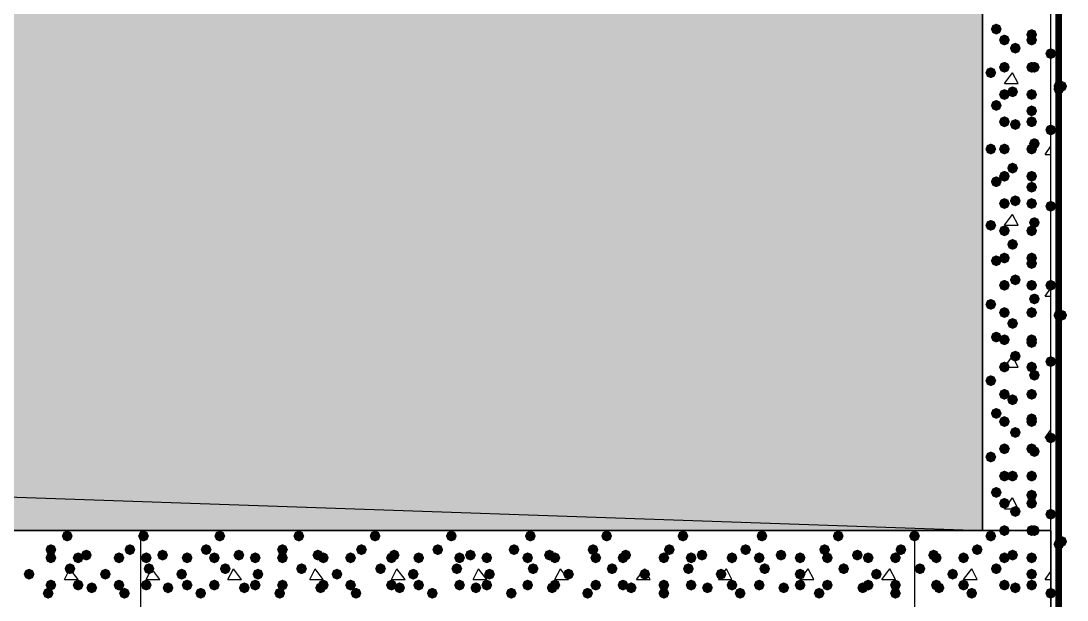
# Model space of a CAD drawing. Header units: millimetres. Extents: x 0 to 420, y 0 to 297.
# Drawn here: x 370.88 to 387.14, y 149.16 to 158.16 of the extents above; entities that cross this region are included whole.
import ezdxf

# ---------------------------------------------------------------- set-up
doc = ezdxf.new("R2010")
doc.units = ezdxf.units.MM
doc.layers.get('0').update_dxf_attribs({"linetype": 'CONTINUOUS'})

msp = doc.modelspace()

# ---------------------------------------------------------------- hatches: boundary and pattern name
at = {"true_color": 0x000007}
h = msp.add_hatch(color=0, dxfattribs=at)
h.paths.add_polyline_path([(387.011333, 228.049667), (386.969, 228.049667), (387.011333, 84.455)], flags=0)
h.paths.add_polyline_path([(386.969, 228.049667), (387.011333, 84.455), (386.969, 84.455)], flags=0)
at = {"true_color": 0x000008}
h = msp.add_hatch(color=0, dxfattribs=at)
h.paths.add_polyline_path([(385.826, 162.263667), (39.708667, 162.263667), (385.826, 150.241)], flags=0)
h.paths.add_polyline_path([(39.708667, 162.263667), (385.826, 150.241), (39.708667, 150.241)], flags=0)
for points in [[(386.122333, 158.030333), (386.097462, 157.970537), (386.037667, 157.945667), (385.977871, 157.970537), (385.953, 158.030333), (385.977871, 158.090129), (386.037667, 158.115), (386.097462, 158.090129)], [(386.672667, 157.945667), (386.647796, 157.885871), (386.588, 157.861), (386.528204, 157.885871), (386.503333, 157.945667), (386.528204, 158.005462), (386.588, 158.030333), (386.647796, 158.005463)], [(386.249333, 157.861), (386.224462, 157.801204), (386.164667, 157.776333), (386.104871, 157.801204), (386.08, 157.861), (386.104871, 157.920796), (386.164667, 157.945667), (386.224462, 157.920796)], [(386.672667, 157.861), (386.647796, 157.801204), (386.588, 157.776333), (386.528204, 157.801204), (386.503333, 157.861), (386.528204, 157.920796), (386.588, 157.945667), (386.647796, 157.920796)], [(386.418667, 157.734), (386.393796, 157.674204), (386.334, 157.649333), (386.274204, 157.674204), (386.249333, 157.734), (386.274204, 157.793796), (386.334, 157.818667), (386.393796, 157.793796)], [(386.969, 157.649333), (386.944129, 157.589538), (386.884333, 157.564667), (386.824537, 157.589538), (386.799667, 157.649333), (386.824537, 157.709129), (386.884333, 157.734), (386.944129, 157.709129)], [(386.249333, 157.437667), (386.224462, 157.377871), (386.164667, 157.353), (386.104871, 157.377871), (386.08, 157.437667), (386.104871, 157.497462), (386.164667, 157.522333), (386.224462, 157.497463)], [(386.672667, 157.437667), (386.647796, 157.377871), (386.588, 157.353), (386.528204, 157.377871), (386.503333, 157.437667), (386.528204, 157.497462), (386.588, 157.522333), (386.647796, 157.497463)], [(386.715, 157.437667), (386.690129, 157.377871), (386.630333, 157.353), (386.570538, 157.377871), (386.545667, 157.437667), (386.570537, 157.497462), (386.630333, 157.522333), (386.690129, 157.497463)], [(386.037667, 157.353), (386.012796, 157.293204), (385.953, 157.268333), (385.893204, 157.293204), (385.868333, 157.353), (385.893204, 157.412796), (385.953, 157.437667), (386.012796, 157.412796)], [(386.249333, 157.014333), (386.224462, 156.954537), (386.164667, 156.929667), (386.104871, 156.954537), (386.08, 157.014333), (386.104871, 157.074129), (386.164667, 157.099), (386.224462, 157.074129)], [(386.376333, 157.056667), (386.351462, 156.996871), (386.291667, 156.972), (386.231871, 156.996871), (386.207, 157.056667), (386.231871, 157.116462), (386.291667, 157.141333), (386.351462, 157.116463)], [(386.672667, 157.014333), (386.647796, 156.954537), (386.588, 156.929667), (386.528204, 156.954537), (386.503333, 157.014333), (386.528204, 157.074129), (386.588, 157.099), (386.647796, 157.074129)], [(386.122333, 156.845), (386.097462, 156.785204), (386.037667, 156.760333), (385.977871, 156.785204), (385.953, 156.845), (385.977871, 156.904796), (386.037667, 156.929667), (386.097462, 156.904796)], [(386.672667, 156.760333), (386.647796, 156.700537), (386.588, 156.675667), (386.528204, 156.700537), (386.503333, 156.760333), (386.528204, 156.820129), (386.588, 156.845), (386.647796, 156.820129)], [(386.249333, 156.591), (386.224462, 156.531204), (386.164667, 156.506333), (386.104871, 156.531204), (386.08, 156.591), (386.104871, 156.650796), (386.164667, 156.675667), (386.224462, 156.650796)], [(386.418667, 156.548667), (386.393796, 156.488871), (386.334, 156.464), (386.274204, 156.488871), (386.249333, 156.548667), (386.274204, 156.608462), (386.334, 156.633333), (386.393796, 156.608463)], [(386.672667, 156.591), (386.647796, 156.531204), (386.588, 156.506333), (386.528204, 156.531204), (386.503333, 156.591), (386.528204, 156.650796), (386.588, 156.675667), (386.647796, 156.650796)], [(386.969, 156.464), (386.944129, 156.404204), (386.884333, 156.379333), (386.824537, 156.404204), (386.799667, 156.464), (386.824537, 156.523796), (386.884333, 156.548667), (386.944129, 156.523796)], [(386.037667, 156.167667), (386.012796, 156.107871), (385.953, 156.083), (385.893204, 156.107871), (385.868333, 156.167667), (385.893204, 156.227462), (385.953, 156.252333), (386.012796, 156.227463)], [(386.249333, 156.167667), (386.224462, 156.107871), (386.164667, 156.083), (386.104871, 156.107871), (386.08, 156.167667), (386.104871, 156.227462), (386.164667, 156.252333), (386.224462, 156.227463)], [(386.672667, 156.167667), (386.647796, 156.107871), (386.588, 156.083), (386.528204, 156.107871), (386.503333, 156.167667), (386.528204, 156.227462), (386.588, 156.252333), (386.647796, 156.227463)], [(386.715, 156.252333), (386.690129, 156.192537), (386.630333, 156.167667), (386.570538, 156.192537), (386.545667, 156.252333), (386.570537, 156.312129), (386.630333, 156.337), (386.690129, 156.312129)], [(386.376333, 155.871333), (386.351462, 155.811537), (386.291667, 155.786667), (386.231871, 155.811537), (386.207, 155.871333), (386.231871, 155.931129), (386.291667, 155.956), (386.351462, 155.931129)], [(386.122333, 155.659667), (386.097462, 155.599871), (386.037667, 155.575), (385.977871, 155.599871), (385.953, 155.659667), (385.977871, 155.719462), (386.037667, 155.744333), (386.097462, 155.719463)], [(386.249333, 155.744333), (386.224462, 155.684537), (386.164667, 155.659667), (386.104871, 155.684537), (386.08, 155.744333), (386.104871, 155.804129), (386.164667, 155.829), (386.224462, 155.804129)], [(386.672667, 155.744333), (386.647796, 155.684537), (386.588, 155.659667), (386.528204, 155.684537), (386.503333, 155.744333), (386.528204, 155.804129), (386.588, 155.829), (386.647796, 155.804129)], [(386.672667, 155.575), (386.647796, 155.515204), (386.588, 155.490333), (386.528204, 155.515204), (386.503333, 155.575), (386.528204, 155.634796), (386.588, 155.659667), (386.647796, 155.634796)], [(386.418667, 155.363333), (386.393796, 155.303537), (386.334, 155.278667), (386.274204, 155.303537), (386.249333, 155.363333), (386.274204, 155.423129), (386.334, 155.448), (386.393796, 155.423129)], [(386.249333, 155.321), (386.224462, 155.261204), (386.164667, 155.236333), (386.104871, 155.261204), (386.08, 155.321), (386.104871, 155.380796), (386.164667, 155.405667), (386.224462, 155.380796)], [(386.672667, 155.321), (386.647796, 155.261204), (386.588, 155.236333), (386.528204, 155.261204), (386.503333, 155.321), (386.528204, 155.380796), (386.588, 155.405667), (386.647796, 155.380796)], [(386.969, 155.278667), (386.944129, 155.218871), (386.884333, 155.194), (386.824537, 155.218871), (386.799667, 155.278667), (386.824537, 155.338462), (386.884333, 155.363333), (386.944129, 155.338463)], [(386.715, 155.024667), (386.690129, 154.964871), (386.630333, 154.94), (386.570538, 154.964871), (386.545667, 155.024667), (386.570537, 155.084462), (386.630333, 155.109333), (386.690129, 155.084463)], [(386.037667, 154.982333), (386.012796, 154.922537), (385.953, 154.897667), (385.893204, 154.922537), (385.868333, 154.982333), (385.893204, 155.042129), (385.953, 155.067), (386.012796, 155.042129)], [(386.249333, 154.897667), (386.224462, 154.837871), (386.164667, 154.813), (386.104871, 154.837871), (386.08, 154.897667), (386.104871, 154.957462), (386.164667, 154.982333), (386.224462, 154.957463)], [(386.672667, 154.897667), (386.647796, 154.837871), (386.588, 154.813), (386.528204, 154.837871), (386.503333, 154.897667), (386.528204, 154.957462), (386.588, 154.982333), (386.647796, 154.957463)], [(386.376333, 154.686), (386.351462, 154.626204), (386.291667, 154.601333), (386.231871, 154.626204), (386.207, 154.686), (386.231871, 154.745796), (386.291667, 154.770667), (386.351462, 154.745796)], [(386.122333, 154.432), (386.097462, 154.372204), (386.037667, 154.347333), (385.977871, 154.372204), (385.953, 154.432), (385.977871, 154.491796), (386.037667, 154.516667), (386.097462, 154.491796)], [(386.249333, 154.474333), (386.224462, 154.414537), (386.164667, 154.389667), (386.104871, 154.414537), (386.08, 154.474333), (386.104871, 154.534129), (386.164667, 154.559), (386.224462, 154.534129)], [(386.672667, 154.474333), (386.647796, 154.414537), (386.588, 154.389667), (386.528204, 154.414537), (386.503333, 154.474333), (386.528204, 154.534129), (386.588, 154.559), (386.647796, 154.534129)], [(386.672667, 154.389667), (386.647796, 154.329871), (386.588, 154.305), (386.528204, 154.329871), (386.503333, 154.389667), (386.528204, 154.449462), (386.588, 154.474333), (386.647796, 154.449463)], [(386.249333, 154.051), (386.224462, 153.991204), (386.164667, 153.966333), (386.104871, 153.991204), (386.08, 154.051), (386.104871, 154.110796), (386.164667, 154.135667), (386.224462, 154.110796)], [(386.418667, 154.135667), (386.393796, 154.075871), (386.334, 154.051), (386.274204, 154.075871), (386.249333, 154.135667), (386.274204, 154.195462), (386.334, 154.220333), (386.393796, 154.195463)], [(386.672667, 154.051), (386.647796, 153.991204), (386.588, 153.966333), (386.528204, 153.991204), (386.503333, 154.051), (386.528204, 154.110796), (386.588, 154.135667), (386.647796, 154.110796)], [(386.969, 154.051), (386.944129, 153.991204), (386.884333, 153.966333), (386.824537, 153.991204), (386.799667, 154.051), (386.824537, 154.110796), (386.884333, 154.135667), (386.944129, 154.110796)], [(386.037667, 153.754667), (386.012796, 153.694871), (385.953, 153.67), (385.893204, 153.694871), (385.868333, 153.754667), (385.893204, 153.814462), (385.953, 153.839333), (386.012796, 153.814463)], [(386.715, 153.839333), (386.690129, 153.779538), (386.630333, 153.754667), (386.570538, 153.779538), (386.545667, 153.839333), (386.570537, 153.899129), (386.630333, 153.924), (386.690129, 153.899129)], [(386.249333, 153.627667), (386.224462, 153.567871), (386.164667, 153.543), (386.104871, 153.567871), (386.08, 153.627667), (386.104871, 153.687462), (386.164667, 153.712333), (386.224462, 153.687463)], [(386.672667, 153.627667), (386.647796, 153.567871), (386.588, 153.543), (386.528204, 153.567871), (386.503333, 153.627667), (386.528204, 153.687462), (386.588, 153.712333), (386.647796, 153.687463)], [(386.376333, 153.458333), (386.351462, 153.398537), (386.291667, 153.373667), (386.231871, 153.398537), (386.207, 153.458333), (386.231871, 153.518129), (386.291667, 153.543), (386.351462, 153.518129)], [(386.122333, 153.246667), (386.097462, 153.186871), (386.037667, 153.162), (385.977871, 153.186871), (385.953, 153.246667), (385.977871, 153.306462), (386.037667, 153.331333), (386.097462, 153.306463)], [(386.249333, 153.204333), (386.224462, 153.144537), (386.164667, 153.119667), (386.104871, 153.144537), (386.08, 153.204333), (386.104871, 153.264129), (386.164667, 153.289), (386.224462, 153.264129)], [(386.672667, 153.204333), (386.647796, 153.144537), (386.588, 153.119667), (386.528204, 153.144537), (386.503333, 153.204333), (386.528204, 153.264129), (386.588, 153.289), (386.647796, 153.264129)], [(386.672667, 153.162), (386.647796, 153.102204), (386.588, 153.077333), (386.528204, 153.102204), (386.503333, 153.162), (386.528204, 153.221796), (386.588, 153.246667), (386.647796, 153.221796)], [(386.418667, 152.950333), (386.393796, 152.890537), (386.334, 152.865667), (386.274204, 152.890537), (386.249333, 152.950333), (386.274204, 153.010129), (386.334, 153.035), (386.393796, 153.010129)], [(386.249333, 152.781), (386.224462, 152.721204), (386.164667, 152.696333), (386.104871, 152.721204), (386.08, 152.781), (386.104871, 152.840796), (386.164667, 152.865667), (386.224462, 152.840796)], [(386.672667, 152.781), (386.647796, 152.721204), (386.588, 152.696333), (386.528204, 152.721204), (386.503333, 152.781), (386.528204, 152.840796), (386.588, 152.865667), (386.647796, 152.840796)], [(386.969, 152.865667), (386.944129, 152.805871), (386.884333, 152.781), (386.824537, 152.805871), (386.799667, 152.865667), (386.824537, 152.925462), (386.884333, 152.950333), (386.944129, 152.925463)], [(386.037667, 152.569333), (386.012796, 152.509537), (385.953, 152.484667), (385.893204, 152.509537), (385.868333, 152.569333), (385.893204, 152.629129), (385.953, 152.654), (386.012796, 152.629129)], [(386.715, 152.654), (386.690129, 152.594204), (386.630333, 152.569333), (386.570538, 152.594204), (386.545667, 152.654), (386.570537, 152.713796), (386.630333, 152.738667), (386.690129, 152.713796)], [(386.249333, 152.357667), (386.224462, 152.297871), (386.164667, 152.273), (386.104871, 152.297871), (386.08, 152.357667), (386.104871, 152.417462), (386.164667, 152.442333), (386.224462, 152.417463)], [(386.376333, 152.273), (386.351462, 152.213204), (386.291667, 152.188333), (386.231871, 152.213204), (386.207, 152.273), (386.231871, 152.332796), (386.291667, 152.357667), (386.351462, 152.332796)], [(386.672667, 152.357667), (386.647796, 152.297871), (386.588, 152.273), (386.528204, 152.297871), (386.503333, 152.357667), (386.528204, 152.417462), (386.588, 152.442333), (386.647796, 152.417463)], [(386.122333, 152.061333), (386.097462, 152.001537), (386.037667, 151.976667), (385.977871, 152.001537), (385.953, 152.061333), (385.977871, 152.121129), (386.037667, 152.146), (386.097462, 152.121129)], [(386.249333, 151.934333), (386.224462, 151.874537), (386.164667, 151.849667), (386.104871, 151.874537), (386.08, 151.934333), (386.104871, 151.994129), (386.164667, 152.019), (386.224462, 151.994129)], [(386.672667, 151.976667), (386.647796, 151.916871), (386.588, 151.892), (386.528204, 151.916871), (386.503333, 151.976667), (386.528204, 152.036462), (386.588, 152.061333), (386.647796, 152.036463)], [(386.672667, 151.934333), (386.647796, 151.874537), (386.588, 151.849667), (386.528204, 151.874537), (386.503333, 151.934333), (386.528204, 151.994129), (386.588, 152.019), (386.647796, 151.994129)], [(386.418667, 151.765), (386.393796, 151.705204), (386.334, 151.680333), (386.274204, 151.705204), (386.249333, 151.765), (386.274204, 151.824796), (386.334, 151.849667), (386.393796, 151.824796)], [(386.969, 151.680333), (386.944129, 151.620537), (386.884333, 151.595667), (386.824537, 151.620537), (386.799667, 151.680333), (386.824537, 151.740129), (386.884333, 151.765), (386.944129, 151.740129)], [(386.249333, 151.511), (386.224462, 151.451204), (386.164667, 151.426333), (386.104871, 151.451204), (386.08, 151.511), (386.104871, 151.570796), (386.164667, 151.595667), (386.224462, 151.570796)], [(386.672667, 151.511), (386.647796, 151.451204), (386.588, 151.426333), (386.528204, 151.451204), (386.503333, 151.511), (386.528204, 151.570796), (386.588, 151.595667), (386.647796, 151.570796)], [(386.715, 151.468667), (386.690129, 151.408871), (386.630333, 151.384), (386.570538, 151.408871), (386.545667, 151.468667), (386.570537, 151.528462), (386.630333, 151.553333), (386.690129, 151.528463)], [(386.037667, 151.384), (386.012796, 151.324204), (385.953, 151.299333), (385.893204, 151.324204), (385.868333, 151.384), (385.893204, 151.443796), (385.953, 151.468667), (386.012796, 151.443796)], [(386.249333, 151.087667), (386.224462, 151.027871), (386.164667, 151.003), (386.104871, 151.027871), (386.08, 151.087667), (386.104871, 151.147462), (386.164667, 151.172333), (386.224462, 151.147463)], [(386.376333, 151.087667), (386.351462, 151.027871), (386.291667, 151.003), (386.231871, 151.027871), (386.207, 151.087667), (386.231871, 151.147462), (386.291667, 151.172333), (386.351462, 151.147463)], [(386.672667, 151.087667), (386.647796, 151.027871), (386.588, 151.003), (386.528204, 151.027871), (386.503333, 151.087667), (386.528204, 151.147462), (386.588, 151.172333), (386.647796, 151.147463)], [(386.122333, 150.833667), (386.097462, 150.773871), (386.037667, 150.749), (385.977871, 150.773871), (385.953, 150.833667), (385.977871, 150.893462), (386.037667, 150.918333), (386.097462, 150.893463)], [(386.672667, 150.791333), (386.647796, 150.731537), (386.588, 150.706667), (386.528204, 150.731537), (386.503333, 150.791333), (386.528204, 150.851129), (386.588, 150.876), (386.647796, 150.851129)], [(386.249333, 150.664333), (386.224462, 150.604537), (386.164667, 150.579667), (386.104871, 150.604537), (386.08, 150.664333), (386.104871, 150.724129), (386.164667, 150.749), (386.224462, 150.724129)], [(386.672667, 150.664333), (386.647796, 150.604537), (386.588, 150.579667), (386.528204, 150.604537), (386.503333, 150.664333), (386.528204, 150.724129), (386.588, 150.749), (386.647796, 150.724129)], [(386.418667, 150.537333), (386.393796, 150.477537), (386.334, 150.452667), (386.274204, 150.477537), (386.249333, 150.537333), (386.274204, 150.597129), (386.334, 150.622), (386.393796, 150.597129)], [(386.969, 150.495), (386.944129, 150.435204), (386.884333, 150.410333), (386.824537, 150.435204), (386.799667, 150.495), (386.824537, 150.554796), (386.884333, 150.579667), (386.944129, 150.554796)], [(372.872, 150.156333), (372.847129, 150.096537), (372.787333, 150.071667), (372.727538, 150.096537), (372.702667, 150.156333), (372.727537, 150.216129), (372.787333, 150.241), (372.847129, 150.216129)], [(374.057333, 150.156333), (374.032462, 150.096537), (373.972667, 150.071667), (373.912871, 150.096537), (373.888, 150.156333), (373.912871, 150.216129), (373.972667, 150.241), (374.032462, 150.216129)], [(375.285, 150.156333), (375.260129, 150.096537), (375.200333, 150.071667), (375.140538, 150.096537), (375.115667, 150.156333), (375.140537, 150.216129), (375.200333, 150.241), (375.260129, 150.216129)], [(376.470333, 150.156333), (376.445462, 150.096537), (376.385667, 150.071667), (376.325871, 150.096537), (376.301, 150.156333), (376.325871, 150.216129), (376.385667, 150.241), (376.445462, 150.216129)], [(377.655667, 150.156333), (377.630796, 150.096537), (377.571, 150.071667), (377.511204, 150.096537), (377.486333, 150.156333), (377.511204, 150.216129), (377.571, 150.241), (377.630796, 150.216129)], [(378.883333, 150.156333), (378.858462, 150.096537), (378.798667, 150.071667), (378.738871, 150.096537), (378.714, 150.156333), (378.738871, 150.216129), (378.798667, 150.241), (378.858462, 150.216129)], [(380.068667, 150.156333), (380.043796, 150.096537), (379.984, 150.071667), (379.924204, 150.096537), (379.899333, 150.156333), (379.924204, 150.216129), (379.984, 150.241), (380.043796, 150.216129)], [(381.254, 150.156333), (381.229129, 150.096537), (381.169333, 150.071667), (381.109537, 150.096537), (381.084667, 150.156333), (381.109537, 150.216129), (381.169333, 150.241), (381.229129, 150.216129)], [(382.481667, 150.156333), (382.456796, 150.096537), (382.397, 150.071667), (382.337204, 150.096537), (382.312333, 150.156333), (382.337204, 150.216129), (382.397, 150.241), (382.456796, 150.216129)], [(383.667, 150.156333), (383.642129, 150.096537), (383.582333, 150.071667), (383.522538, 150.096537), (383.497667, 150.156333), (383.522537, 150.216129), (383.582333, 150.241), (383.642129, 150.216129)], [(386.249333, 150.241), (386.224462, 150.181204), (386.164667, 150.156333), (386.104871, 150.181204), (386.08, 150.241), (386.104871, 150.300796), (386.164667, 150.325667), (386.224462, 150.300796)], [(386.672667, 150.241), (386.647796, 150.181204), (386.588, 150.156333), (386.528204, 150.181204), (386.503333, 150.241), (386.528204, 150.300796), (386.588, 150.325667), (386.647796, 150.300796)], [(386.715, 150.241), (386.690129, 150.181204), (386.630333, 150.156333), (386.570538, 150.181204), (386.545667, 150.241), (386.570537, 150.300796), (386.630333, 150.325667), (386.690129, 150.300796)], [(372.914333, 149.817667), (372.889462, 149.757871), (372.829667, 149.733), (372.769871, 149.757871), (372.745, 149.817667), (372.769871, 149.877462), (372.829667, 149.902333), (372.889462, 149.877463)], [(373.168333, 149.86), (373.143462, 149.800204), (373.083667, 149.775333), (373.023871, 149.800204), (372.999, 149.86), (373.023871, 149.919796), (373.083667, 149.944667), (373.143462, 149.919796)], [(373.549333, 149.817667), (373.524462, 149.757871), (373.464667, 149.733), (373.404871, 149.757871), (373.38, 149.817667), (373.404871, 149.877462), (373.464667, 149.902333), (373.524462, 149.877463)], [(373.845667, 149.944667), (373.820796, 149.884871), (373.761, 149.86), (373.701204, 149.884871), (373.676333, 149.944667), (373.701204, 150.004462), (373.761, 150.029333), (373.820796, 150.004463)], [(373.972667, 149.817667), (373.947796, 149.757871), (373.888, 149.733), (373.828204, 149.757871), (373.803333, 149.817667), (373.828204, 149.877462), (373.888, 149.902333), (373.947796, 149.877463)], [(374.353667, 149.86), (374.328796, 149.800204), (374.269, 149.775333), (374.209204, 149.800204), (374.184333, 149.86), (374.209204, 149.919796), (374.269, 149.944667), (374.328796, 149.919796)], [(374.607667, 149.817667), (374.582796, 149.757871), (374.523, 149.733), (374.463204, 149.757871), (374.438333, 149.817667), (374.463204, 149.877462), (374.523, 149.902333), (374.582796, 149.877463)], [(375.031, 149.944667), (375.006129, 149.884871), (374.946333, 149.86), (374.886537, 149.884871), (374.861667, 149.944667), (374.886537, 150.004462), (374.946333, 150.029333), (375.006129, 150.004463)], [(375.031, 149.817667), (375.006129, 149.757871), (374.946333, 149.733), (374.886537, 149.757871), (374.861667, 149.817667), (374.886537, 149.877462), (374.946333, 149.902333), (375.006129, 149.877463)], [(375.581333, 149.86), (375.556462, 149.800204), (375.496667, 149.775333), (375.436871, 149.800204), (375.412, 149.86), (375.436871, 149.919796), (375.496667, 149.944667), (375.556462, 149.919796)], [(375.666, 149.817667), (375.641129, 149.757871), (375.581333, 149.733), (375.521538, 149.757871), (375.496667, 149.817667), (375.521537, 149.877462), (375.581333, 149.902333), (375.641129, 149.877463)], [(376.089333, 149.817667), (376.064462, 149.757871), (376.004667, 149.733), (375.944871, 149.757871), (375.92, 149.817667), (375.944871, 149.877462), (376.004667, 149.902333), (376.064462, 149.877463)], [(376.258667, 149.944667), (376.233796, 149.884871), (376.174, 149.86), (376.114204, 149.884871), (376.089333, 149.944667), (376.114204, 150.004462), (376.174, 150.029333), (376.233796, 150.004463)], [(376.724333, 149.817667), (376.699462, 149.757871), (376.639667, 149.733), (376.579871, 149.757871), (376.555, 149.817667), (376.579871, 149.877462), (376.639667, 149.902333), (376.699462, 149.877463)], [(376.766667, 149.86), (376.741796, 149.800204), (376.682, 149.775333), (376.622204, 149.800204), (376.597333, 149.86), (376.622204, 149.919796), (376.682, 149.944667), (376.741796, 149.919796)], [(377.147667, 149.817667), (377.122796, 149.757871), (377.063, 149.733), (377.003204, 149.757871), (376.978333, 149.817667), (377.003204, 149.877462), (377.063, 149.902333), (377.122796, 149.877463)], [(377.444, 149.944667), (377.419129, 149.884871), (377.359333, 149.86), (377.299537, 149.884871), (377.274667, 149.944667), (377.299537, 150.004462), (377.359333, 150.029333), (377.419129, 150.004463)], [(377.782667, 149.817667), (377.757796, 149.757871), (377.698, 149.733), (377.638204, 149.757871), (377.613333, 149.817667), (377.638204, 149.877462), (377.698, 149.902333), (377.757796, 149.877463)], [(377.952, 149.86), (377.927129, 149.800204), (377.867333, 149.775333), (377.807538, 149.800204), (377.782667, 149.86), (377.807537, 149.919796), (377.867333, 149.944667), (377.927129, 149.919796)], [(378.206, 149.817667), (378.181129, 149.757871), (378.121333, 149.733), (378.061537, 149.757871), (378.036667, 149.817667), (378.061537, 149.877462), (378.121333, 149.902333), (378.181129, 149.877463)], [(378.629333, 149.944667), (378.604462, 149.884871), (378.544667, 149.86), (378.484871, 149.884871), (378.46, 149.944667), (378.484871, 150.004462), (378.544667, 150.029333), (378.604462, 150.004463)], [(378.841, 149.817667), (378.816129, 149.757871), (378.756333, 149.733), (378.696537, 149.757871), (378.671667, 149.817667), (378.696537, 149.877462), (378.756333, 149.902333), (378.816129, 149.877463)], [(379.179667, 149.86), (379.154796, 149.800204), (379.095, 149.775333), (379.035204, 149.800204), (379.010333, 149.86), (379.035204, 149.919796), (379.095, 149.944667), (379.154796, 149.919796)], [(379.264333, 149.817667), (379.239462, 149.757871), (379.179667, 149.733), (379.119871, 149.757871), (379.095, 149.817667), (379.119871, 149.877462), (379.179667, 149.902333), (379.239462, 149.877463)], [(379.857, 149.944667), (379.832129, 149.884871), (379.772333, 149.86), (379.712538, 149.884871), (379.687667, 149.944667), (379.712537, 150.004462), (379.772333, 150.029333), (379.832129, 150.004463)], [(379.899333, 149.817667), (379.874462, 149.757871), (379.814667, 149.733), (379.754871, 149.757871), (379.73, 149.817667), (379.754871, 149.877462), (379.814667, 149.902333), (379.874462, 149.877463)], [(380.322667, 149.817667), (380.297796, 149.757871), (380.238, 149.733), (380.178204, 149.757871), (380.153333, 149.817667), (380.178204, 149.877462), (380.238, 149.902333), (380.297796, 149.877463)], [(380.365, 149.86), (380.340129, 149.800204), (380.280333, 149.775333), (380.220537, 149.800204), (380.195667, 149.86), (380.220537, 149.919796), (380.280333, 149.944667), (380.340129, 149.919796)], [(380.957667, 149.817667), (380.932796, 149.757871), (380.873, 149.733), (380.813204, 149.757871), (380.788333, 149.817667), (380.813204, 149.877462), (380.873, 149.902333), (380.932796, 149.877463)], [(381.042333, 149.944667), (381.017462, 149.884871), (380.957667, 149.86), (380.897871, 149.884871), (380.873, 149.944667), (380.897871, 150.004462), (380.957667, 150.029333), (381.017462, 150.004463)], [(381.381, 149.817667), (381.356129, 149.757871), (381.296333, 149.733), (381.236537, 149.757871), (381.211667, 149.817667), (381.236537, 149.877462), (381.296333, 149.902333), (381.356129, 149.877463)], [(381.550333, 149.86), (381.525463, 149.800204), (381.465667, 149.775333), (381.405871, 149.800204), (381.381, 149.86), (381.405871, 149.919796), (381.465667, 149.944667), (381.525462, 149.919796)], [(382.016, 149.817667), (381.991129, 149.757871), (381.931333, 149.733), (381.871537, 149.757871), (381.846667, 149.817667), (381.871537, 149.877462), (381.931333, 149.902333), (381.991129, 149.877463)], [(382.227667, 149.944667), (382.202796, 149.884871), (382.143, 149.86), (382.083204, 149.884871), (382.058333, 149.944667), (382.083204, 150.004462), (382.143, 150.029333), (382.202796, 150.004463)], [(382.439333, 149.817667), (382.414462, 149.757871), (382.354667, 149.733), (382.294871, 149.757871), (382.27, 149.817667), (382.294871, 149.877462), (382.354667, 149.902333), (382.414462, 149.877463)], [(382.778, 149.86), (382.753129, 149.800204), (382.693333, 149.775333), (382.633537, 149.800204), (382.608667, 149.86), (382.633537, 149.919796), (382.693333, 149.944667), (382.753129, 149.919796)], [(383.074333, 149.817667), (383.049462, 149.757871), (382.989667, 149.733), (382.929871, 149.757871), (382.905, 149.817667), (382.929871, 149.877462), (382.989667, 149.902333), (383.049462, 149.877463)], [(383.455333, 149.944667), (383.430462, 149.884871), (383.370667, 149.86), (383.310871, 149.884871), (383.286, 149.944667), (383.310871, 150.004462), (383.370667, 150.029333), (383.430462, 150.004463)], [(383.497667, 149.817667), (383.472796, 149.757871), (383.413, 149.733), (383.353204, 149.757871), (383.328333, 149.817667), (383.353204, 149.877462), (383.413, 149.902333), (383.472796, 149.877463)], [(383.963333, 149.86), (383.938463, 149.800204), (383.878667, 149.775333), (383.818871, 149.800204), (383.794, 149.86), (383.818871, 149.919796), (383.878667, 149.944667), (383.938462, 149.919796)], [(384.132667, 149.817667), (384.107796, 149.757871), (384.048, 149.733), (383.988204, 149.757871), (383.963333, 149.817667), (383.988204, 149.877462), (384.048, 149.902333), (384.107796, 149.877463)], [(384.556, 149.817667), (384.531129, 149.757871), (384.471333, 149.733), (384.411538, 149.757871), (384.386667, 149.817667), (384.411537, 149.877462), (384.471333, 149.902333), (384.531129, 149.877463)], [(384.640667, 149.944667), (384.615796, 149.884871), (384.556, 149.86), (384.496204, 149.884871), (384.471333, 149.944667), (384.496204, 150.004462), (384.556, 150.029333), (384.615796, 150.004463)], [(372.956667, 149.648333), (372.931796, 149.588537), (372.872, 149.563667), (372.812204, 149.588537), (372.787333, 149.648333), (372.812204, 149.708129), (372.872, 149.733), (372.931796, 149.708129)], [(374.142, 149.648333), (374.117129, 149.588537), (374.057333, 149.563667), (373.997538, 149.588537), (373.972667, 149.648333), (373.997537, 149.708129), (374.057333, 149.733), (374.117129, 149.708129)], [(375.327333, 149.648333), (375.302462, 149.588537), (375.242667, 149.563667), (375.182871, 149.588537), (375.158, 149.648333), (375.182871, 149.708129), (375.242667, 149.733), (375.302462, 149.708129)], [(376.555, 149.648333), (376.530129, 149.588537), (376.470333, 149.563667), (376.410538, 149.588537), (376.385667, 149.648333), (376.410537, 149.708129), (376.470333, 149.733), (376.530129, 149.708129)], [(377.740333, 149.648333), (377.715463, 149.588537), (377.655667, 149.563667), (377.595871, 149.588537), (377.571, 149.648333), (377.595871, 149.708129), (377.655667, 149.733), (377.715462, 149.708129)], [(378.925667, 149.648333), (378.900796, 149.588537), (378.841, 149.563667), (378.781204, 149.588537), (378.756333, 149.648333), (378.781204, 149.708129), (378.841, 149.733), (378.900796, 149.708129)], [(380.153333, 149.648333), (380.128462, 149.588537), (380.068667, 149.563667), (380.008871, 149.588537), (379.984, 149.648333), (380.008871, 149.708129), (380.068667, 149.733), (380.128462, 149.708129)], [(381.338667, 149.648333), (381.313796, 149.588537), (381.254, 149.563667), (381.194204, 149.588537), (381.169333, 149.648333), (381.194204, 149.708129), (381.254, 149.733), (381.313796, 149.708129)], [(382.524, 149.648333), (382.499129, 149.588537), (382.439333, 149.563667), (382.379537, 149.588537), (382.354667, 149.648333), (382.379537, 149.708129), (382.439333, 149.733), (382.499129, 149.708129)], [(383.751667, 149.648333), (383.726796, 149.588537), (383.667, 149.563667), (383.607204, 149.588537), (383.582333, 149.648333), (383.607204, 149.708129), (383.667, 149.733), (383.726796, 149.708129)], [(373.464667, 149.563667), (373.439796, 149.503871), (373.38, 149.479), (373.320204, 149.503871), (373.295333, 149.563667), (373.320204, 149.623462), (373.38, 149.648333), (373.439796, 149.623463)], [(374.65, 149.563667), (374.625129, 149.503871), (374.565333, 149.479), (374.505538, 149.503871), (374.480667, 149.563667), (374.505537, 149.623462), (374.565333, 149.648333), (374.625129, 149.623463)], [(375.877667, 149.563667), (375.852796, 149.503871), (375.793, 149.479), (375.733204, 149.503871), (375.708333, 149.563667), (375.733204, 149.623462), (375.793, 149.648333), (375.852796, 149.623463)], [(377.063, 149.563667), (377.038129, 149.503871), (376.978333, 149.479), (376.918537, 149.503871), (376.893667, 149.563667), (376.918537, 149.623462), (376.978333, 149.648333), (377.038129, 149.623463)], [(378.248333, 149.563667), (378.223462, 149.503871), (378.163667, 149.479), (378.103871, 149.503871), (378.079, 149.563667), (378.103871, 149.623462), (378.163667, 149.648333), (378.223462, 149.623463)], [(379.476, 149.563667), (379.451129, 149.503871), (379.391333, 149.479), (379.331537, 149.503871), (379.306667, 149.563667), (379.331537, 149.623462), (379.391333, 149.648333), (379.451129, 149.623463)], [(380.661333, 149.563667), (380.636462, 149.503871), (380.576667, 149.479), (380.516871, 149.503871), (380.492, 149.563667), (380.516871, 149.623462), (380.576667, 149.648333), (380.636462, 149.623463)], [(381.846667, 149.563667), (381.821796, 149.503871), (381.762, 149.479), (381.702204, 149.503871), (381.677333, 149.563667), (381.702204, 149.623462), (381.762, 149.648333), (381.821796, 149.623463)], [(383.074333, 149.563667), (383.049462, 149.503871), (382.989667, 149.479), (382.929871, 149.503871), (382.905, 149.563667), (382.929871, 149.623462), (382.989667, 149.648333), (383.049462, 149.623463)], [(384.259667, 149.563667), (384.234796, 149.503871), (384.175, 149.479), (384.115204, 149.503871), (384.090333, 149.563667), (384.115204, 149.623462), (384.175, 149.648333), (384.234796, 149.623463)], [(372.914333, 149.394333), (372.889462, 149.334537), (372.829667, 149.309667), (372.769871, 149.334537), (372.745, 149.394333), (372.769871, 149.454129), (372.829667, 149.479), (372.889462, 149.454129)], [(373.253, 149.352), (373.228129, 149.292204), (373.168333, 149.267333), (373.108538, 149.292204), (373.083667, 149.352), (373.108537, 149.411796), (373.168333, 149.436667), (373.228129, 149.411796)], [(373.549333, 149.394333), (373.524462, 149.334537), (373.464667, 149.309667), (373.404871, 149.334537), (373.38, 149.394333), (373.404871, 149.454129), (373.464667, 149.479), (373.524462, 149.454129)], [(373.972667, 149.394333), (373.947796, 149.334537), (373.888, 149.309667), (373.828204, 149.334537), (373.803333, 149.394333), (373.828204, 149.454129), (373.888, 149.479), (373.947796, 149.454129)], [(374.438333, 149.352), (374.413462, 149.292204), (374.353667, 149.267333), (374.293871, 149.292204), (374.269, 149.352), (374.293871, 149.411796), (374.353667, 149.436667), (374.413462, 149.411796)], [(374.607667, 149.394333), (374.582796, 149.334537), (374.523, 149.309667), (374.463204, 149.334537), (374.438333, 149.394333), (374.463204, 149.454129), (374.523, 149.479), (374.582796, 149.454129)], [(375.031, 149.394333), (375.006129, 149.334537), (374.946333, 149.309667), (374.886537, 149.334537), (374.861667, 149.394333), (374.886537, 149.454129), (374.946333, 149.479), (375.006129, 149.454129)], [(375.623667, 149.352), (375.598796, 149.292204), (375.539, 149.267333), (375.479204, 149.292204), (375.454333, 149.352), (375.479204, 149.411796), (375.539, 149.436667), (375.598796, 149.411796)], [(375.666, 149.394333), (375.641129, 149.334537), (375.581333, 149.309667), (375.521538, 149.334537), (375.496667, 149.394333), (375.521537, 149.454129), (375.581333, 149.479), (375.641129, 149.454129)], [(376.089333, 149.394333), (376.064462, 149.334537), (376.004667, 149.309667), (375.944871, 149.334537), (375.92, 149.394333), (375.944871, 149.454129), (376.004667, 149.479), (376.064462, 149.454129)], [(376.724333, 149.394333), (376.699462, 149.334537), (376.639667, 149.309667), (376.579871, 149.334537), (376.555, 149.394333), (376.579871, 149.454129), (376.639667, 149.479), (376.699462, 149.454129)], [(376.851333, 149.352), (376.826462, 149.292204), (376.766667, 149.267333), (376.706871, 149.292204), (376.682, 149.352), (376.706871, 149.411796), (376.766667, 149.436667), (376.826462, 149.411796)], [(377.147667, 149.394333), (377.122796, 149.334537), (377.063, 149.309667), (377.003204, 149.334537), (376.978333, 149.394333), (377.003204, 149.454129), (377.063, 149.479), (377.122796, 149.454129)], [(377.782667, 149.394333), (377.757796, 149.334537), (377.698, 149.309667), (377.638204, 149.334537), (377.613333, 149.394333), (377.638204, 149.454129), (377.698, 149.479), (377.757796, 149.454129)], [(378.036667, 149.352), (378.011796, 149.292204), (377.952, 149.267333), (377.892204, 149.292204), (377.867333, 149.352), (377.892204, 149.411796), (377.952, 149.436667), (378.011796, 149.411796)], [(378.206, 149.394333), (378.181129, 149.334537), (378.121333, 149.309667), (378.061537, 149.334537), (378.036667, 149.394333), (378.061537, 149.454129), (378.121333, 149.479), (378.181129, 149.454129)], [(378.841, 149.394333), (378.816129, 149.334537), (378.756333, 149.309667), (378.696537, 149.334537), (378.671667, 149.394333), (378.696537, 149.454129), (378.756333, 149.479), (378.816129, 149.454129)], [(379.222, 149.352), (379.197129, 149.292204), (379.137333, 149.267333), (379.077538, 149.292204), (379.052667, 149.352), (379.077537, 149.411796), (379.137333, 149.436667), (379.197129, 149.411796)], [(379.264333, 149.394333), (379.239462, 149.334537), (379.179667, 149.309667), (379.119871, 149.334537), (379.095, 149.394333), (379.119871, 149.454129), (379.179667, 149.479), (379.239462, 149.454129)], [(379.899333, 149.394333), (379.874462, 149.334537), (379.814667, 149.309667), (379.754871, 149.334537), (379.73, 149.394333), (379.754871, 149.454129), (379.814667, 149.479), (379.874462, 149.454129)], [(380.322667, 149.394333), (380.297796, 149.334537), (380.238, 149.309667), (380.178204, 149.334537), (380.153333, 149.394333), (380.178204, 149.454129), (380.238, 149.479), (380.297796, 149.454129)], [(380.449667, 149.352), (380.424796, 149.292204), (380.365, 149.267333), (380.305204, 149.292204), (380.280333, 149.352), (380.305204, 149.411796), (380.365, 149.436667), (380.424796, 149.411796)], [(380.957667, 149.394333), (380.932796, 149.334537), (380.873, 149.309667), (380.813204, 149.334537), (380.788333, 149.394333), (380.813204, 149.454129), (380.873, 149.479), (380.932796, 149.454129)], [(381.381, 149.394333), (381.356129, 149.334537), (381.296333, 149.309667), (381.236537, 149.334537), (381.211667, 149.394333), (381.236537, 149.454129), (381.296333, 149.479), (381.356129, 149.454129)], [(381.635, 149.352), (381.610129, 149.292204), (381.550333, 149.267333), (381.490537, 149.292204), (381.465667, 149.352), (381.490537, 149.411796), (381.550333, 149.436667), (381.610129, 149.411796)], [(382.016, 149.394333), (381.991129, 149.334537), (381.931333, 149.309667), (381.871537, 149.334537), (381.846667, 149.394333), (381.871537, 149.454129), (381.931333, 149.479), (381.991129, 149.454129)], [(382.439333, 149.394333), (382.414462, 149.334537), (382.354667, 149.309667), (382.294871, 149.334537), (382.27, 149.394333), (382.294871, 149.454129), (382.354667, 149.479), (382.414462, 149.454129)], [(382.820333, 149.352), (382.795462, 149.292204), (382.735667, 149.267333), (382.675871, 149.292204), (382.651, 149.352), (382.675871, 149.411796), (382.735667, 149.436667), (382.795462, 149.411796)], [(383.074333, 149.394333), (383.049462, 149.334537), (382.989667, 149.309667), (382.929871, 149.334537), (382.905, 149.394333), (382.929871, 149.454129), (382.989667, 149.479), (383.049462, 149.454129)], [(383.497667, 149.394333), (383.472796, 149.334537), (383.413, 149.309667), (383.353204, 149.334537), (383.328333, 149.394333), (383.353204, 149.454129), (383.413, 149.479), (383.472796, 149.454129)], [(384.048, 149.352), (384.023129, 149.292204), (383.963333, 149.267333), (383.903537, 149.292204), (383.878667, 149.352), (383.903537, 149.411796), (383.963333, 149.436667), (384.023129, 149.411796)], [(384.132667, 149.394333), (384.107796, 149.334537), (384.048, 149.309667), (383.988204, 149.334537), (383.963333, 149.394333), (383.988204, 149.454129), (384.048, 149.479), (384.107796, 149.454129)], [(384.556, 149.394333), (384.531129, 149.334537), (384.471333, 149.309667), (384.411538, 149.334537), (384.386667, 149.394333), (384.411537, 149.454129), (384.471333, 149.479), (384.531129, 149.454129)], [(373.761, 149.267333), (373.736129, 149.207537), (373.676333, 149.182667), (373.616537, 149.207537), (373.591667, 149.267333), (373.616537, 149.327129), (373.676333, 149.352), (373.736129, 149.327129)], [(374.988667, 149.267333), (374.963796, 149.207537), (374.904, 149.182667), (374.844204, 149.207537), (374.819333, 149.267333), (374.844204, 149.327129), (374.904, 149.352), (374.963796, 149.327129)], [(376.174, 149.267333), (376.149129, 149.207537), (376.089333, 149.182667), (376.029537, 149.207537), (376.004667, 149.267333), (376.029537, 149.327129), (376.089333, 149.352), (376.149129, 149.327129)], [(377.359333, 149.267333), (377.334462, 149.207537), (377.274667, 149.182667), (377.214871, 149.207537), (377.19, 149.267333), (377.214871, 149.327129), (377.274667, 149.352), (377.334462, 149.327129)], [(378.587, 149.267333), (378.562129, 149.207537), (378.502333, 149.182667), (378.442538, 149.207537), (378.417667, 149.267333), (378.442537, 149.327129), (378.502333, 149.352), (378.562129, 149.327129)], [(379.772333, 149.267333), (379.747462, 149.207537), (379.687667, 149.182667), (379.627871, 149.207537), (379.603, 149.267333), (379.627871, 149.327129), (379.687667, 149.352), (379.747462, 149.327129)], [(380.957667, 149.267333), (380.932796, 149.207537), (380.873, 149.182667), (380.813204, 149.207537), (380.788333, 149.267333), (380.813204, 149.327129), (380.873, 149.352), (380.932796, 149.327129)], [(382.143, 149.267333), (382.118129, 149.207537), (382.058333, 149.182667), (381.998538, 149.207537), (381.973667, 149.267333), (381.998537, 149.327129), (382.058333, 149.352), (382.118129, 149.327129)], [(383.370667, 149.267333), (383.345796, 149.207537), (383.286, 149.182667), (383.226204, 149.207537), (383.201333, 149.267333), (383.226204, 149.327129), (383.286, 149.352), (383.345796, 149.327129)], [(384.556, 149.267333), (384.531129, 149.207537), (384.471333, 149.182667), (384.411538, 149.207537), (384.386667, 149.267333), (384.411537, 149.327129), (384.471333, 149.352), (384.531129, 149.327129)]]:
    msp.add_hatch(color=0, dxfattribs=at).paths.add_polyline_path(points, flags=0)
at = {"true_color": 0x0000fe}
for points in [[(387.096, 157.141333), (387.071129, 157.081537), (387.011333, 157.056667), (386.951537, 157.081537), (386.926667, 157.141333), (386.951537, 157.201129), (387.011333, 157.226), (387.071129, 157.201129)], [(387.096, 157.141333), (387.071129, 157.081537), (387.011333, 157.056667), (386.951537, 157.081537), (386.926667, 157.141333), (386.951537, 157.201129), (387.011333, 157.226), (387.071129, 157.201129)], [(387.138333, 157.141333), (387.113462, 157.081537), (387.053667, 157.056667), (386.993871, 157.081537), (386.969, 157.141333), (386.993871, 157.201129), (387.053667, 157.226), (387.113462, 157.201129)], [(387.096, 157.099), (387.071129, 157.039204), (387.011333, 157.014333), (386.951537, 157.039204), (386.926667, 157.099), (386.951537, 157.158796), (387.011333, 157.183667), (387.071129, 157.158796)], [(387.096, 153.585333), (387.071129, 153.525537), (387.011333, 153.500667), (386.951537, 153.525537), (386.926667, 153.585333), (386.951537, 153.645129), (387.011333, 153.67), (387.071129, 153.645129)], [(387.096, 153.585333), (387.071129, 153.525537), (387.011333, 153.500667), (386.951537, 153.525537), (386.926667, 153.585333), (386.951537, 153.645129), (387.011333, 153.67), (387.071129, 153.645129)], [(387.096, 153.585333), (387.071129, 153.525537), (387.011333, 153.500667), (386.951537, 153.525537), (386.926667, 153.585333), (386.951537, 153.645129), (387.011333, 153.67), (387.071129, 153.645129)], [(387.138333, 153.585333), (387.113462, 153.525537), (387.053667, 153.500667), (386.993871, 153.525537), (386.969, 153.585333), (386.993871, 153.645129), (387.053667, 153.67), (387.113462, 153.645129)], [(387.096, 150.029333), (387.071129, 149.969538), (387.011333, 149.944667), (386.951537, 149.969538), (386.926667, 150.029333), (386.951537, 150.089129), (387.011333, 150.114), (387.071129, 150.089129)], [(387.096, 150.029333), (387.071129, 149.969538), (387.011333, 149.944667), (386.951537, 149.969538), (386.926667, 150.029333), (386.951537, 150.089129), (387.011333, 150.114), (387.071129, 150.089129)], [(387.096, 150.029333), (387.071129, 149.969538), (387.011333, 149.944667), (386.951537, 149.969538), (386.926667, 150.029333), (386.951537, 150.089129), (387.011333, 150.114), (387.071129, 150.089129)], [(387.138333, 150.071667), (387.113462, 150.011871), (387.053667, 149.987), (386.993871, 150.011871), (386.969, 150.071667), (386.993871, 150.131462), (387.053667, 150.156333), (387.113462, 150.131463)]]:
    msp.add_hatch(color=0, dxfattribs=at).paths.add_polyline_path(points, flags=0)
at = {"true_color": 0x000007}
for points in [[(371.686667, 150.156333), (371.661796, 150.096537), (371.602, 150.071667), (371.542204, 150.096537), (371.517333, 150.156333), (371.542204, 150.216129), (371.602, 150.241), (371.661796, 150.216129)], [(384.852333, 150.156333), (384.827462, 150.096537), (384.767667, 150.071667), (384.707871, 150.096537), (384.683, 150.156333), (384.707871, 150.216129), (384.767667, 150.241), (384.827462, 150.216129)], [(386.037667, 150.156333), (386.012796, 150.096537), (385.953, 150.071667), (385.893204, 150.096537), (385.868333, 150.156333), (385.893204, 150.216129), (385.953, 150.241), (386.012796, 150.216129)], [(371.432667, 149.944667), (371.407796, 149.884871), (371.348, 149.86), (371.288204, 149.884871), (371.263333, 149.944667), (371.288204, 150.004462), (371.348, 150.029333), (371.407796, 150.004463)], [(371.432667, 149.817667), (371.407796, 149.757871), (371.348, 149.733), (371.288204, 149.757871), (371.263333, 149.817667), (371.288204, 149.877462), (371.348, 149.902333), (371.407796, 149.877463)], [(371.856, 149.817667), (371.831129, 149.757871), (371.771333, 149.733), (371.711537, 149.757871), (371.686667, 149.817667), (371.711537, 149.877462), (371.771333, 149.902333), (371.831129, 149.877463)], [(371.983, 149.86), (371.958129, 149.800204), (371.898333, 149.775333), (371.838538, 149.800204), (371.813667, 149.86), (371.838537, 149.919796), (371.898333, 149.944667), (371.958129, 149.919796)], [(372.491, 149.817667), (372.466129, 149.757871), (372.406333, 149.733), (372.346537, 149.757871), (372.321667, 149.817667), (372.346537, 149.877462), (372.406333, 149.902333), (372.466129, 149.877463)], [(372.660333, 149.944667), (372.635463, 149.884871), (372.575667, 149.86), (372.515871, 149.884871), (372.491, 149.944667), (372.515871, 150.004462), (372.575667, 150.029333), (372.635462, 150.004463)], [(385.148667, 149.86), (385.123796, 149.800204), (385.064, 149.775333), (385.004204, 149.800204), (384.979333, 149.86), (385.004204, 149.919796), (385.064, 149.944667), (385.123796, 149.919796)], [(385.191, 149.817667), (385.166129, 149.757871), (385.106333, 149.733), (385.046538, 149.757871), (385.021667, 149.817667), (385.046537, 149.877462), (385.106333, 149.902333), (385.166129, 149.877463)], [(385.614333, 149.817667), (385.589462, 149.757871), (385.529667, 149.733), (385.469871, 149.757871), (385.445, 149.817667), (385.469871, 149.877462), (385.529667, 149.902333), (385.589462, 149.877463)], [(385.826, 149.944667), (385.801129, 149.884871), (385.741333, 149.86), (385.681537, 149.884871), (385.656667, 149.944667), (385.681537, 150.004462), (385.741333, 150.029333), (385.801129, 150.004463)], [(386.249333, 149.817667), (386.224462, 149.757871), (386.164667, 149.733), (386.104871, 149.757871), (386.08, 149.817667), (386.104871, 149.877462), (386.164667, 149.902333), (386.224462, 149.877463)], [(386.376333, 149.86), (386.351462, 149.800204), (386.291667, 149.775333), (386.231871, 149.800204), (386.207, 149.86), (386.231871, 149.919796), (386.291667, 149.944667), (386.351462, 149.919796)], [(386.672667, 149.817667), (386.647796, 149.757871), (386.588, 149.733), (386.528204, 149.757871), (386.503333, 149.817667), (386.528204, 149.877462), (386.588, 149.902333), (386.647796, 149.877463)], [(371.729, 149.648333), (371.704129, 149.588537), (371.644333, 149.563667), (371.584538, 149.588537), (371.559667, 149.648333), (371.584537, 149.708129), (371.644333, 149.733), (371.704129, 149.708129)], [(384.937, 149.648333), (384.912129, 149.588537), (384.852333, 149.563667), (384.792537, 149.588537), (384.767667, 149.648333), (384.792537, 149.708129), (384.852333, 149.733), (384.912129, 149.708129)], [(386.122333, 149.648333), (386.097462, 149.588537), (386.037667, 149.563667), (385.977871, 149.588537), (385.953, 149.648333), (385.977871, 149.708129), (386.037667, 149.733), (386.097462, 149.708129)], [(371.094, 149.563667), (371.069129, 149.503871), (371.009333, 149.479), (370.949537, 149.503871), (370.924667, 149.563667), (370.949537, 149.623462), (371.009333, 149.648333), (371.069129, 149.623463)], [(372.279333, 149.563667), (372.254462, 149.503871), (372.194667, 149.479), (372.134871, 149.503871), (372.11, 149.563667), (372.134871, 149.623462), (372.194667, 149.648333), (372.254462, 149.623463)], [(385.445, 149.563667), (385.420129, 149.503871), (385.360333, 149.479), (385.300538, 149.503871), (385.275667, 149.563667), (385.300537, 149.623462), (385.360333, 149.648333), (385.420129, 149.623463)], [(386.672667, 149.563667), (386.647796, 149.503871), (386.588, 149.479), (386.528204, 149.503871), (386.503333, 149.563667), (386.528204, 149.623462), (386.588, 149.648333), (386.647796, 149.623463)], [(371.432667, 149.394333), (371.407796, 149.334537), (371.348, 149.309667), (371.288204, 149.334537), (371.263333, 149.394333), (371.288204, 149.454129), (371.348, 149.479), (371.407796, 149.454129)], [(371.856, 149.394333), (371.831129, 149.334537), (371.771333, 149.309667), (371.711537, 149.334537), (371.686667, 149.394333), (371.711537, 149.454129), (371.771333, 149.479), (371.831129, 149.454129)], [(372.067667, 149.352), (372.042796, 149.292204), (371.983, 149.267333), (371.923204, 149.292204), (371.898333, 149.352), (371.923204, 149.411796), (371.983, 149.436667), (372.042796, 149.411796)], [(372.491, 149.394333), (372.466129, 149.334537), (372.406333, 149.309667), (372.346537, 149.334537), (372.321667, 149.394333), (372.346537, 149.454129), (372.406333, 149.479), (372.466129, 149.454129)], [(385.191, 149.394333), (385.166129, 149.334537), (385.106333, 149.309667), (385.046538, 149.334537), (385.021667, 149.394333), (385.046537, 149.454129), (385.106333, 149.479), (385.166129, 149.454129)], [(385.233333, 149.352), (385.208463, 149.292204), (385.148667, 149.267333), (385.088871, 149.292204), (385.064, 149.352), (385.088871, 149.411796), (385.148667, 149.436667), (385.208462, 149.411796)], [(385.614333, 149.394333), (385.589462, 149.334537), (385.529667, 149.309667), (385.469871, 149.334537), (385.445, 149.394333), (385.469871, 149.454129), (385.529667, 149.479), (385.589462, 149.454129)], [(386.249333, 149.394333), (386.224462, 149.334537), (386.164667, 149.309667), (386.104871, 149.334537), (386.08, 149.394333), (386.104871, 149.454129), (386.164667, 149.479), (386.224462, 149.454129)], [(386.418667, 149.352), (386.393796, 149.292204), (386.334, 149.267333), (386.274204, 149.292204), (386.249333, 149.352), (386.274204, 149.411796), (386.334, 149.436667), (386.393796, 149.411796)], [(386.672667, 149.394333), (386.647796, 149.334537), (386.588, 149.309667), (386.528204, 149.334537), (386.503333, 149.394333), (386.528204, 149.454129), (386.588, 149.479), (386.647796, 149.454129)], [(371.390333, 149.267333), (371.365463, 149.207537), (371.305667, 149.182667), (371.245871, 149.207537), (371.221, 149.267333), (371.245871, 149.327129), (371.305667, 149.352), (371.365462, 149.327129)], [(372.575667, 149.267333), (372.550796, 149.207537), (372.491, 149.182667), (372.431204, 149.207537), (372.406333, 149.267333), (372.431204, 149.327129), (372.491, 149.352), (372.550796, 149.327129)], [(385.741333, 149.267333), (385.716462, 149.207537), (385.656667, 149.182667), (385.596871, 149.207537), (385.572, 149.267333), (385.596871, 149.327129), (385.656667, 149.352), (385.716462, 149.327129)], [(386.969, 149.267333), (386.944129, 149.207537), (386.884333, 149.182667), (386.824537, 149.207537), (386.799667, 149.267333), (386.824537, 149.327129), (386.884333, 149.352), (386.944129, 149.327129)]]:
    msp.add_hatch(color=0, dxfattribs=at).paths.add_polyline_path(points, flags=0)

# ---------------------------------------------------------------- linework, layer by layer
at = {"color": 0, "true_color": 0x000007}
for points in [[(387.053667, 84.412667), (387.053667, 228.092), (387.011333, 228.092)], [(386.969, 228.049667), (386.969, 84.455)], [(387.011333, 228.049667), (387.011333, 84.412667)], [(387.011333, 228.049667), (387.011333, 84.455), (387.011333, 84.412667)], [(385.826, 162.263667), (385.826, 150.241)], [(386.884333, 150.241), (386.884333, 162.263667)], [(384.767667, 150.241), (372.745, 150.241)], [(371.559667, 149.479), (371.644333, 149.648333)], [(371.771333, 149.479), (371.644333, 149.648333)], [(385.529667, 149.479), (385.656667, 149.648333)], [(385.741333, 149.479), (385.656667, 149.648333)], [(386.799667, 149.479), (386.884333, 149.606)], [(371.559667, 149.479), (371.771333, 149.479)], [(385.529667, 149.479), (385.741333, 149.479)], [(386.799667, 149.479), (386.884333, 149.479)]]:
    msp.add_lwpolyline(points, dxfattribs=at)
for points in [[(387.011333, 228.049667), (386.969, 228.049667), (387.011333, 84.455)], [(386.969, 228.049667), (387.011333, 84.455), (386.969, 84.455)], [(387.053667, 228.049667), (387.011333, 228.049667), (387.011333, 84.412667)], [(387.011333, 228.049667), (387.011333, 84.412667)], [(38.650333, 126.915333), (38.650333, 150.241), (386.884333, 150.241), (386.884333, 126.915333), (224.409, 126.915333), (224.409, 105.748667), (201.125667, 105.748667), (201.125667, 126.915333)], [(38.650333, 126.915333), (38.650333, 150.241), (386.884333, 150.241), (386.884333, 126.915333), (224.409, 126.915333), (224.409, 105.748667), (201.125667, 105.748667), (201.125667, 126.915333)], [(370.628333, 150.241), (370.628333, 148.124333), (372.745, 148.124333), (372.745, 150.241)], [(384.767667, 150.241), (384.767667, 148.124333), (386.884333, 148.124333), (386.884333, 150.241)]]:
    msp.add_lwpolyline(points, close=True, dxfattribs=at)
at = {"color": 0, "true_color": 0x000008}
for points in [[(385.826, 162.263667), (39.708667, 162.263667), (385.826, 150.241)], [(39.708667, 162.263667), (385.826, 150.241), (39.708667, 150.241)]]:
    msp.add_lwpolyline(points, close=True, dxfattribs=at)
for points in [[(386.164667, 157.183667), (386.291667, 157.353)], [(386.376333, 157.183667), (386.291667, 157.353)], [(386.164667, 157.183667), (386.376333, 157.183667)], [(386.799667, 156.083), (386.884333, 156.21)], [(386.799667, 156.083), (386.884333, 156.083)], [(386.164667, 154.982333), (386.291667, 155.151667)], [(386.376333, 154.982333), (386.291667, 155.151667)], [(386.164667, 154.982333), (386.376333, 154.982333)], [(386.799667, 153.881667), (386.884333, 154.008667)], [(386.799667, 153.881667), (386.884333, 153.881667)], [(386.164667, 152.781), (386.291667, 152.950333)], [(386.376333, 152.781), (386.291667, 152.950333)], [(386.164667, 152.781), (386.376333, 152.781)], [(386.799667, 151.680333), (386.884333, 151.807333)], [(386.799667, 151.680333), (386.884333, 151.680333)], [(386.164667, 150.579667), (386.291667, 150.749)], [(386.376333, 150.579667), (386.291667, 150.749)], [(386.164667, 150.579667), (386.376333, 150.579667)], [(372.829667, 149.479), (372.914333, 149.648333)], [(373.041333, 149.479), (372.914333, 149.648333)], [(374.099667, 149.479), (374.184333, 149.648333)], [(374.311333, 149.479), (374.184333, 149.648333)], [(375.369667, 149.479), (375.454333, 149.648333)], [(375.581333, 149.479), (375.454333, 149.648333)], [(376.639667, 149.479), (376.724333, 149.648333)], [(376.851333, 149.479), (376.724333, 149.648333)], [(377.909667, 149.479), (377.994333, 149.648333)], [(378.121333, 149.479), (377.994333, 149.648333)], [(379.179667, 149.479), (379.264333, 149.648333)], [(379.391333, 149.479), (379.264333, 149.648333)], [(380.449667, 149.479), (380.576667, 149.648333)], [(380.661333, 149.479), (380.576667, 149.648333)], [(381.719667, 149.479), (381.846667, 149.648333)], [(381.931333, 149.479), (381.846667, 149.648333)], [(382.989667, 149.479), (383.116667, 149.648333)], [(383.201333, 149.479), (383.116667, 149.648333)], [(384.259667, 149.479), (384.386667, 149.648333)], [(384.471333, 149.479), (384.386667, 149.648333)], [(372.829667, 149.479), (373.041333, 149.479)], [(374.099667, 149.479), (374.311333, 149.479)], [(375.369667, 149.479), (375.581333, 149.479)], [(376.639667, 149.479), (376.851333, 149.479)], [(377.909667, 149.479), (378.121333, 149.479)], [(379.179667, 149.479), (379.391333, 149.479)], [(380.449667, 149.479), (380.661333, 149.479)], [(381.719667, 149.479), (381.931333, 149.479)], [(382.989667, 149.479), (383.201333, 149.479)], [(384.259667, 149.479), (384.471333, 149.479)]]:
    msp.add_lwpolyline(points, dxfattribs=at)

doc.saveas('drawing.dxf')
